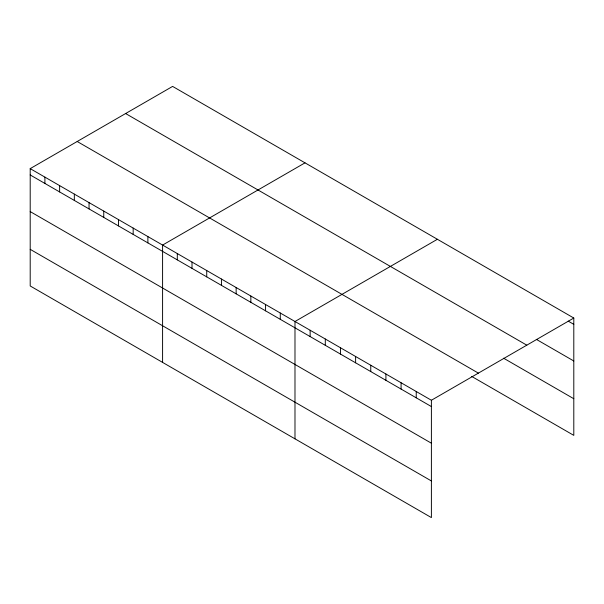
<?xml version="1.0" encoding="UTF-8"?>
<svg xmlns="http://www.w3.org/2000/svg" width="604" height="604" viewBox="0 0 604 604"><rect width="100%" height="100%" fill="white"/><g stroke="black" fill="none" stroke-linecap="round" stroke-linejoin="round"><path stroke-width="0.91" d="M30.2 168.629L431.392 400.256L431.392 517.59L30.2 285.964L30.2 168.629L172.608 86.41L573.8 318.036L573.8 435.371L471.694 376.42M305.005 162.846L162.589 245.065L162.589 362.4M437.394 239.282L294.986 321.502L294.986 438.836M431.392 400.256L573.8 318.036M568.213 321.124L573.8 324.348M536.307 339.342L573.8 360.988M125.617 113.544L526.801 345.171M503.6 358.202L573.8 398.731M77.199 141.502L478.383 373.121M30.2 174.949L431.392 406.567M30.2 211.581L431.392 443.208M30.2 249.331L431.392 480.95M416.231 391.505L416.231 397.825M401.079 382.755L401.079 389.074M385.918 374.004L385.918 380.324M370.765 365.254L370.765 371.573M355.613 356.503L355.613 362.823M340.452 347.753L340.452 354.072M325.299 339.003L325.299 345.322M310.139 330.252L310.139 336.571M280.279 313.008L280.279 319.327M265.564 304.514L265.564 310.834M250.856 296.028L250.856 302.34M236.141 287.534L236.141 293.846M221.434 279.04L221.434 285.352M206.727 270.547L206.727 276.858M192.012 262.053L192.012 268.365M177.304 253.559L177.304 259.879M147.882 236.572L147.882 242.891M133.174 228.078L133.174 234.397M118.46 219.592L118.46 225.904M103.752 211.098L103.752 217.41M89.045 202.604L89.045 208.916M74.33 194.111L74.33 200.422M59.622 185.617L59.622 191.929M44.907 177.123L44.907 183.442"/></g></svg>
